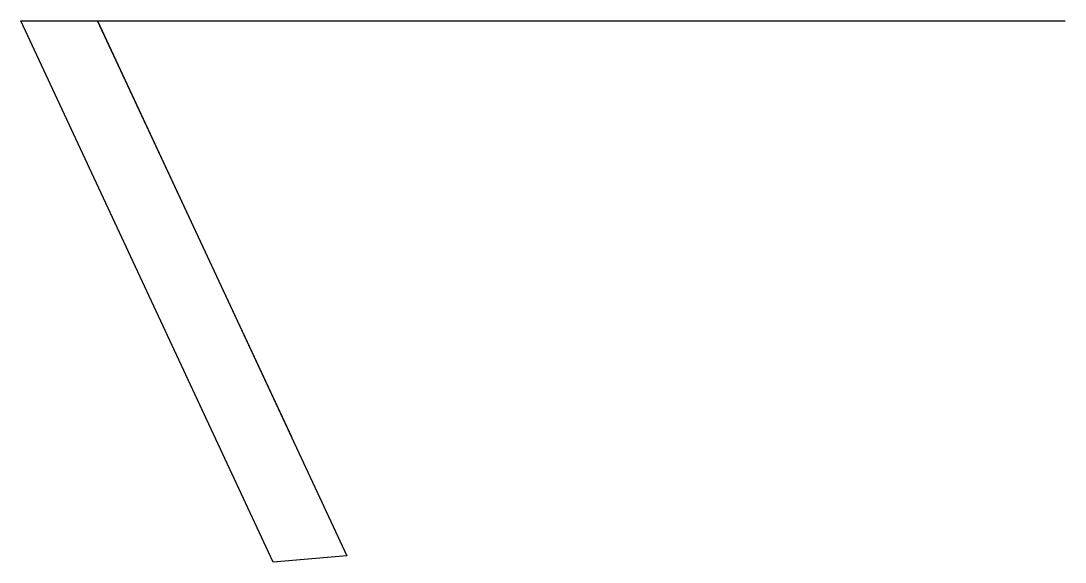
# Model space of a CAD drawing. Header units: millimetres. Extents: x -22.6 to 0, y -11.7 to 0.
import ezdxf

# ---------------------------------------------------------------- set-up
doc = ezdxf.new("R2010")
doc.units = ezdxf.units.MM
doc.layers.get('0').update_dxf_attribs({"linetype": 'CONTINUOUS'})

msp = doc.modelspace()

# ---------------------------------------------------------------- linework, layer by layer
for p, q in [((-20.921, 0), (0, 0)), ((-16.724, -9), (-20.921, 0))]:
    msp.add_line(p, q)
msp.add_lwpolyline([(-15.531, -11.56), (-17.125, -11.699), (-22.58, 0), (-20.921, 0)], close=True)

doc.saveas('drawing.dxf')
